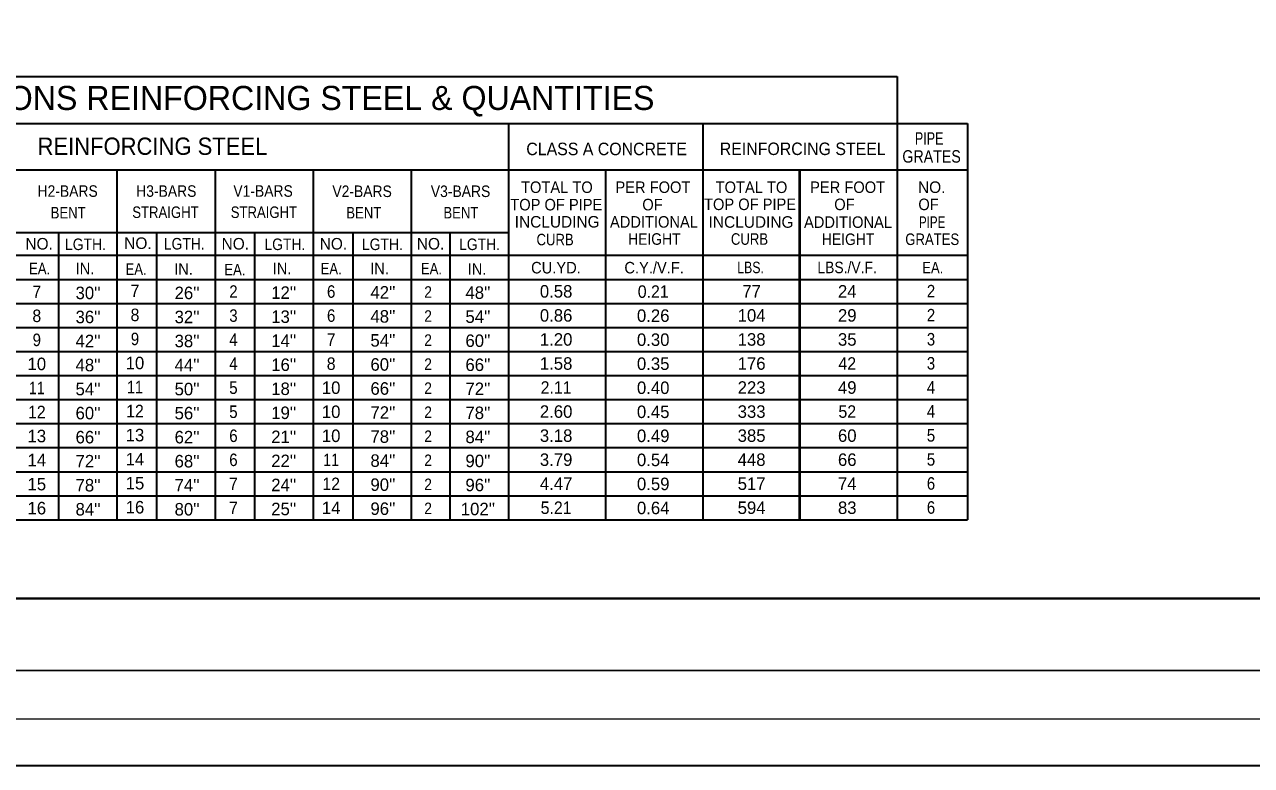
# Model space of a CAD drawing. Extents: x 497 to 866, y -348 to -76.
# Drawn here: x 588.8 to 716.4, y -347.8 to -270.7 of the extents above; entities that cross this region are included whole.
import ezdxf
from ezdxf.enums import TextEntityAlignment as Align

# ---------------------------------------------------------------- set-up
doc = ezdxf.new("R2010")
doc.units = 0
doc.header["$LTSCALE"] = 0.52
doc.layers.add('1', color=7, linetype='Continuous', lineweight=25)
doc.layers.add('60', color=7, linetype='Continuous', lineweight=35)

msp = doc.modelspace()

# ---------------------------------------------------------------- linework, layer by layer
at = {"layer": '1', "lineweight": 35}
for p, q in [((542.4022, -276.1142), (679.5717, -276.1142)), ((679.5717, -276.1142), (679.5717, -322.2085)), ((542.4022, -281.0155), (686.8882, -281.0155)), ((639.1408, -281.0155), (639.1408, -322.2085)), ((659.3408, -281.0155), (659.3408, -322.2085)), ((686.8882, -281.0155), (686.8882, -322.2085)), ((549.1862, -285.805), (686.8882, -285.805)), ((598.4408, -285.805), (598.4408, -322.2085)), ((608.6408, -285.805), (608.6408, -322.2085)), ((618.8408, -285.805), (618.8408, -322.2085)), ((629.0408, -285.805), (629.0408, -322.2085)), ((649.2408, -285.805), (649.2408, -322.2085)), ((669.3717, -285.805), (669.3717, -322.2085)), ((669.4408, -285.805), (669.4408, -322.2085)), ((567.8408, -292.3278), (639.1408, -292.3278)), ((592.3549, -292.3278), (592.3549, -322.2085)), ((602.5549, -292.3278), (602.5549, -322.2085)), ((612.7549, -292.3278), (612.7549, -322.2085)), ((622.9549, -292.3278), (622.9549, -322.2085)), ((633.0549, -292.3278), (633.0549, -322.2085)), ((549.1862, -294.7085), (686.8882, -294.7085)), ((542.4022, -297.2085), (686.8882, -297.2085)), ((542.4022, -299.7085), (686.8882, -299.7085)), ((542.4022, -302.2085), (686.8882, -302.2085)), ((542.4022, -304.7085), (686.8882, -304.7085)), ((542.4022, -307.2085), (686.8882, -307.2085)), ((542.4022, -309.7085), (686.8882, -309.7085)), ((542.4022, -312.2085), (686.8882, -312.2085)), ((542.4022, -314.7085), (686.8882, -314.7085)), ((542.4022, -317.2085), (686.8882, -317.2085)), ((542.4022, -319.7085), (686.8882, -319.7085)), ((542.4022, -322.2085), (686.8882, -322.2085))]:
    msp.add_line(p, q, dxfattribs=at)
at = {"layer": '1', "lineweight": 40}
msp.add_line((531.1551, -330.3984), (856.1679, -330.3984), dxfattribs=at)
at = {"layer": '1'}
msp.add_line((516.1546, -337.8987), (861.1685, -337.8987), dxfattribs=at)
at = {"layer": '1', "lineweight": 13}
msp.add_line((501.1538, -342.8992), (861.1685, -342.8992), dxfattribs=at)
at = {"layer": '60'}
msp.add_lwpolyline([(497.1577, -347.7593), (865.7576, -347.7593), (865.7576, -75.5727), (497.1577, -75.5727)], close=True, dxfattribs=at)

# ---------------------------------------------------------------- texts
at = {"layer": '1'}
for s, height, p in [('DIMENSIONS REINFORCING STEEL & QUANTITIES', 2.5, (573.1515, -279.5938)), ('NO.', 1.2, (588.9208, -294.1065)), ('NO.', 1.2, (599.1957, -294.0483)), ('NO.', 1.2, (609.3208, -294.1065)), ('NO.', 1.2, (619.5208, -294.1065)), ('NO.', 1.2, (629.6208, -294.1065))]:
    msp.add_text(s, height=height, dxfattribs=at).set_placement(p)
for s, height, width, p in [('PIPE', 1.3, 0.75, (681.4008, -283.2029)), ('REINFORCING STEEL', 1.8, 0.95, (590.185, -284.2634)), ('CLASS A CONCRETE', 1.3, 0.95, (641.0021, -284.2948)), ('REINFORCING STEEL', 1.3, 0.95, (661.1184, -284.2825)), ('GRATES', 1.3, 0.85, (680.1062, -285.0741)), ('H2-BARS', 1.2, 0.9, (590.1832, -288.6264)), ('H3-BARS', 1.2, 0.9, (600.4408, -288.6264)), ('V1-BARS', 1.2, 0.9, (610.5431, -288.6195)), ('V2-BARS', 1.2, 0.9, (620.84, -288.6472)), ('V3-BARS', 1.2, 0.9, (631.0765, -288.6472)), ('BENT', 1.2, 0.85, (591.5483, -290.8762)), ('STRAIGHT', 1.2, 0.85, (600.0329, -290.8277)), ('STRAIGHT', 1.2, 0.85, (610.2704, -290.8277)), ('BENT', 1.2, 0.85, (622.2848, -290.8762)), ('BENT', 1.2, 0.85, (632.3848, -290.8762)), ('LGTH.', 1.2, 0.9, (593.0394, -294.1642)), ('LGTH.', 1.2, 0.9, (603.3143, -294.106)), ('LGTH.', 1.2, 0.9, (613.7711, -294.1642)), ('LGTH.', 1.2, 0.9, (623.9158, -294.1642)), ('LGTH.', 1.2, 0.9, (634.0158, -294.1642))]:
    msp.add_text(s, height=height, dxfattribs=dict(at, width=width)).set_placement(p)
for s, height, width, p in [('TOTAL TO', 1.2, 0.95, (644.1838, -288.2264)), ('PER FOOT', 1.2, 0.95, (654.1664, -288.2243)), ('TOTAL TO', 1.2, 0.95, (664.416, -288.2312)), ('PER FOOT', 1.2, 0.95, (674.412, -288.2243)), ('TOP OF PIPE', 1.2, 0.95, (644.1239, -290.0403)), ('OF', 1.2, 0.95, (654.1236, -290.0358)), ('TOP OF PIPE', 1.2, 0.95, (664.2674, -290.0047)), ('OF', 1.2, 0.95, (674.0816, -290.0116)), ('OF', 1.2, 0.95, (682.8274, -290.0116)), ('ADDITIONAL', 1.2, 0.95, (654.2755, -291.8332)), ('ADDITIONAL', 1.2, 0.95, (674.4513, -291.8575)), ('PIPE', 1.2, 0.75, (683.1971, -291.8575)), ('CURB', 1.2, 0.85, (643.9967, -293.6709)), ('HEIGHT', 1.2, 0.9, (654.3135, -293.6135)), ('CURB', 1.2, 0.85, (664.2088, -293.6137)), ('HEIGHT', 1.2, 0.9, (674.465, -293.6377)), ('GRATES', 1.2, 0.85, (683.2108, -293.6377)), ('EA.', 1.2, 0.85, (590.3967, -296.6845)), ('IN.', 1.2, 0.95, (595.1147, -296.6809)), ('EA.', 1.2, 0.85, (600.431, -296.7395)), ('IN.', 1.2, 0.95, (605.3607, -296.7358)), ('EA.', 1.2, 0.85, (610.7, -296.7944)), ('IN.', 1.2, 0.95, (615.6069, -296.6809)), ('EA.', 1.2, 0.85, (620.7112, -296.6912)), ('IN.', 1.2, 0.95, (625.7434, -296.6809)), ('EA.', 1.2, 0.85, (631.14, -296.6912)), ('IN.', 1.2, 0.95, (635.8822, -296.7357)), ('CU.YD.', 1.2, 0.95, (644.0852, -296.5937)), ('C.Y./V.F.', 1.2, 0.95, (654.2928, -296.5937)), ('LBS.', 1.2, 0.8, (664.3214, -296.5684)), ('LBS./V.F.', 1.2, 0.9, (674.359, -296.5684)), ('EA.', 1.2, 0.85, (683.2666, -296.5913)), ('7', 1.3, 0.95, (590.1065, -299.1497)), ('7', 1.3, 0.95, (600.3129, -299.0537)), ('2', 1.3, 0.9, (610.5495, -299.1256)), ('6', 1.3, 0.9, (620.7107, -299.1256)), ('2', 1.2, 0.9, (630.7896, -299.1252)), ('0.21', 1.3, 0.95, (654.1983, -299.1298)), ('2', 1.3, 0.9, (683.0821, -299.0835)), ('8', 1.3, 0.95, (590.1065, -301.6497)), ('8', 1.3, 0.95, (600.3129, -301.5537)), ('3', 1.3, 0.9, (610.5495, -301.6256)), ('6', 1.3, 0.9, (620.7107, -301.6256)), ('2', 1.2, 0.9, (630.7896, -301.6252)), ('2', 1.3, 0.9, (683.0821, -301.5835)), ('9', 1.3, 0.9, (590.1065, -304.1497)), ('9', 1.3, 0.9, (600.3129, -304.0537)), ('4', 1.3, 0.9, (610.5495, -304.1256)), ('7', 1.3, 0.95, (620.7107, -304.1256)), ('2', 1.2, 0.9, (630.7896, -304.1252)), ('3', 1.3, 0.9, (683.0821, -304.0835)), ('4', 1.3, 0.9, (610.5495, -306.6256)), ('8', 1.3, 0.95, (620.7107, -306.6256)), ('2', 1.2, 0.9, (630.7896, -306.6252)), ('42', 1.3, 0.95, (674.3741, -306.607)), ('3', 1.3, 0.9, (683.0821, -306.5835)), ('11', 1.3, 0.85, (590.1065, -309.1497)), ('11', 1.3, 0.85, (600.3129, -309.0537)), ('5', 1.3, 0.9, (610.5495, -309.1256)), ('2', 1.2, 0.9, (630.7896, -309.1252)), ('2.11', 1.3, 0.95, (644.1028, -309.107)), ('4', 1.3, 0.9, (683.0821, -309.0835)), ('12', 1.3, 0.95, (590.1065, -311.6497)), ('12', 1.3, 0.95, (600.3129, -311.5537)), ('5', 1.3, 0.9, (610.5495, -311.6256)), ('2', 1.2, 0.9, (630.7896, -311.6252)), ('52', 1.3, 0.95, (674.3741, -311.607)), ('4', 1.3, 0.9, (683.0821, -311.5835)), ('6', 1.3, 0.9, (610.5495, -314.1256)), ('2', 1.2, 0.9, (630.7896, -314.1252)), ('5', 1.3, 0.9, (683.0821, -314.0835)), ('6', 1.3, 0.9, (610.5495, -316.6256)), ('11', 1.3, 0.85, (620.7107, -316.6256)), ('2', 1.2, 0.9, (630.7896, -316.6252)), ('5', 1.3, 0.9, (683.0821, -316.5835)), ('7', 1.3, 0.95, (610.5496, -319.1256)), ('12', 1.3, 0.95, (620.7107, -319.1256)), ('2', 1.2, 0.9, (630.7896, -319.1252)), ('6', 1.3, 0.9, (683.0821, -319.0835)), ('7', 1.3, 0.95, (610.5496, -321.6256)), ('2', 1.2, 0.9, (630.7896, -321.6252)), ('5.21', 1.3, 0.95, (644.1028, -321.607)), ('6', 1.3, 0.9, (683.0821, -321.5835))]:
    msp.add_text(s, height=height, dxfattribs=dict(at, width=width)).set_placement(p, align=Align.CENTER)
for s, height, p in [('NO.', 1.2, (683.1577, -288.2243)), ('INCLUDING', 1.2, (644.2115, -291.8229)), ('INCLUDING', 1.2, (664.371, -291.8437)), ("30''", 1.3, (595.4327, -299.2661)), ("26''", 1.3, (605.7322, -299.2662)), ("12''", 1.3, (615.7805, -299.2353)), ("42''", 1.3, (626.095, -299.2077)), ("48''", 1.3, (635.9732, -299.2386)), ('0.58', 1.3, (644.1028, -299.107)), ('77', 1.3, (664.4292, -299.107)), ('24', 1.3, (674.3741, -299.107)), ("36''", 1.3, (595.4327, -301.7661)), ("32''", 1.3, (605.7322, -301.7662)), ("13''", 1.3, (615.7805, -301.7353)), ("48''", 1.3, (626.095, -301.7077)), ("54''", 1.3, (635.9732, -301.7386)), ('0.86', 1.3, (644.1028, -301.607)), ('0.26', 1.3, (654.1983, -301.6298)), ('104', 1.3, (664.4292, -301.607)), ('29', 1.3, (674.3742, -301.607)), ("42''", 1.3, (595.4327, -304.2661)), ("38''", 1.3, (605.7322, -304.2662)), ("14''", 1.3, (615.7805, -304.2353)), ("54''", 1.3, (626.095, -304.2077)), ("60''", 1.3, (635.9732, -304.2386)), ('1.20', 1.3, (644.1028, -304.107)), ('0.30', 1.3, (654.1983, -304.1298)), ('138', 1.3, (664.4291, -304.107)), ('35', 1.3, (674.3742, -304.107)), ('10', 1.3, (590.1065, -306.6497)), ("48''", 1.3, (595.4327, -306.7661)), ('10', 1.3, (600.3129, -306.5537)), ("44''", 1.3, (605.7322, -306.7662)), ("16''", 1.3, (615.7805, -306.7353)), ("60''", 1.3, (626.095, -306.7077)), ("66''", 1.3, (635.9732, -306.7386)), ('1.58', 1.3, (644.1028, -306.607)), ('0.35', 1.3, (654.1982, -306.6298)), ('176', 1.3, (664.4292, -306.607)), ("54''", 1.3, (595.4327, -309.2661)), ("50''", 1.3, (605.7322, -309.2662)), ("18''", 1.3, (615.7805, -309.2353)), ('10', 1.3, (620.7107, -309.1256)), ("66''", 1.3, (626.095, -309.2077)), ("72''", 1.3, (635.9732, -309.2386)), ('0.40', 1.3, (654.1983, -309.1298)), ('223', 1.3, (664.4292, -309.107)), ('49', 1.3, (674.3742, -309.107)), ("60''", 1.3, (595.4327, -311.7661)), ("56''", 1.3, (605.7322, -311.7662)), ("19''", 1.3, (615.7805, -311.7353)), ('10', 1.3, (620.7107, -311.6256)), ("72''", 1.3, (626.095, -311.7077)), ("78''", 1.3, (635.9732, -311.7386)), ('2.60', 1.3, (644.1028, -311.607)), ('0.45', 1.3, (654.1982, -311.6298)), ('333', 1.3, (664.4292, -311.607)), ('13', 1.3, (590.1065, -314.1497)), ("66''", 1.3, (595.4327, -314.2661)), ('13', 1.3, (600.3129, -314.0537)), ("62''", 1.3, (605.7322, -314.2662)), ("21''", 1.3, (615.7805, -314.2353)), ('10', 1.3, (620.7107, -314.1256)), ("78''", 1.3, (626.095, -314.2077)), ("84''", 1.3, (635.9732, -314.2386)), ('3.18', 1.3, (644.1028, -314.107)), ('0.49', 1.3, (654.1983, -314.1298)), ('385', 1.3, (664.4292, -314.107)), ('60', 1.3, (674.3741, -314.107)), ('14', 1.3, (590.1065, -316.6497)), ("72''", 1.3, (595.4327, -316.7661)), ('14', 1.3, (600.3129, -316.5537)), ("68''", 1.3, (605.7322, -316.7662)), ("22''", 1.3, (615.7805, -316.7353)), ("84''", 1.3, (626.095, -316.7077)), ("90''", 1.3, (635.9732, -316.7386)), ('3.79', 1.3, (644.1028, -316.607)), ('0.54', 1.3, (654.1983, -316.6298)), ('448', 1.3, (664.4291, -316.607)), ('66', 1.3, (674.3741, -316.607)), ('15', 1.3, (590.1065, -319.1497)), ("78''", 1.3, (595.4327, -319.2661)), ('15', 1.3, (600.3129, -319.0537)), ("74''", 1.3, (605.7322, -319.2662)), ("24''", 1.3, (615.7805, -319.2353)), ("90''", 1.3, (626.095, -319.2077)), ("96''", 1.3, (635.9732, -319.2386)), ('4.47', 1.3, (644.1028, -319.107)), ('0.59', 1.3, (654.1983, -319.1298)), ('517', 1.3, (664.4292, -319.107)), ('74', 1.3, (674.3741, -319.107)), ('16', 1.3, (590.1065, -321.6497)), ("84''", 1.3, (595.4327, -321.7661)), ('16', 1.3, (600.3129, -321.5537)), ("80''", 1.3, (605.7322, -321.7662)), ("25''", 1.3, (615.7805, -321.7353)), ('14', 1.3, (620.7107, -321.6256)), ("96''", 1.3, (626.095, -321.7077)), ("102''", 1.3, (635.9732, -321.7386)), ('0.64', 1.3, (654.1983, -321.6298)), ('594', 1.3, (664.4292, -321.607)), ('83', 1.3, (674.3741, -321.607))]:
    msp.add_text(s, height=height, dxfattribs=at).set_placement(p, align=Align.CENTER)

doc.saveas('drawing.dxf')
